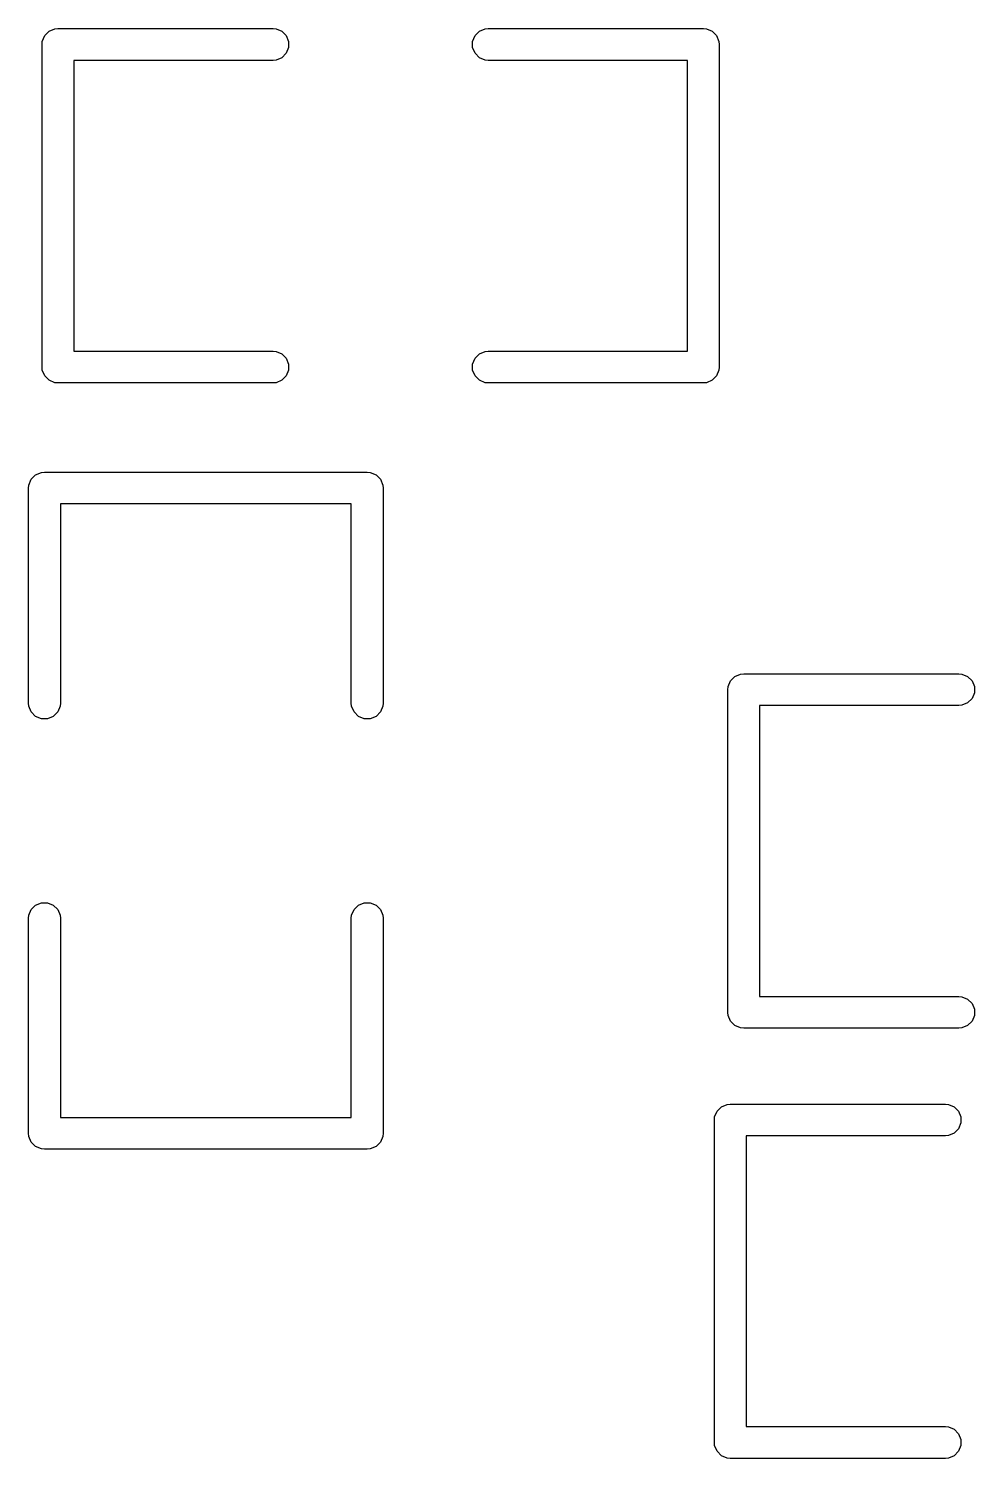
# Model space of a CAD drawing. Extents: x -2.1 to 1.75, y 0.25 to 2.72.
# Drawn here: x 0.0701 to 0.246, y 1.3335 to 1.5994 of the extents above; entities that cross this region are included whole.
import ezdxf

# ---------------------------------------------------------------- set-up
doc = ezdxf.new("R2010")
doc.units = 0
doc.header["$MEASUREMENT"] = 0
doc.layers.add('BLACK', color=7, linetype='CONTINUOUS')

msp = doc.modelspace()

# ---------------------------------------------------------------- linework, layer by layer
at = {"layer": 'BLACK', "linetype": 'CONTINUOUS'}
for p, q in [((0.07267, 1.59707), (0.07312, 1.59814)), ((0.07312, 1.59814), (0.07393, 1.59895)), ((0.07393, 1.59895), (0.07499, 1.59939)), ((0.07499, 1.59939), (0.07557, 1.59945)), ((0.07557, 1.59945), (0.11557, 1.59945)), ((0.11557, 1.59945), (0.11615, 1.59939)), ((0.11615, 1.59939), (0.11721, 1.59895)), ((0.11721, 1.59895), (0.11803, 1.59814)), ((0.11803, 1.59814), (0.11847, 1.59707)), ((0.15267, 1.59707), (0.15312, 1.59814)), ((0.15312, 1.59814), (0.15393, 1.59895)), ((0.15393, 1.59895), (0.15499, 1.59939)), ((0.15499, 1.59939), (0.15557, 1.59945)), ((0.15557, 1.59945), (0.19557, 1.59945)), ((0.19557, 1.59945), (0.19615, 1.59939)), ((0.19615, 1.59939), (0.19721, 1.59895)), ((0.19721, 1.59895), (0.19803, 1.59814)), ((0.19803, 1.59814), (0.19847, 1.59707)), ((0.07262, 1.5965), (0.07267, 1.59707)), ((0.07262, 1.5365), (0.07262, 1.5965)), ((0.11847, 1.59592), (0.11803, 1.59486)), ((0.11847, 1.59707), (0.11847, 1.59592)), ((0.15267, 1.59592), (0.15267, 1.59707)), ((0.15312, 1.59486), (0.15267, 1.59592)), ((0.19847, 1.59707), (0.19852, 1.5965)), ((0.19852, 1.5965), (0.19852, 1.5365)), ((0.11557, 1.59354), (0.07852, 1.59354)), ((0.07852, 1.59354), (0.07852, 1.53945)), ((0.11615, 1.5936), (0.11557, 1.59354)), ((0.11721, 1.59404), (0.11615, 1.5936)), ((0.11803, 1.59486), (0.11721, 1.59404)), ((0.15393, 1.59404), (0.15312, 1.59486)), ((0.15499, 1.5936), (0.15393, 1.59404)), ((0.15557, 1.59354), (0.15499, 1.5936)), ((0.19262, 1.59354), (0.15557, 1.59354)), ((0.19262, 1.53945), (0.19262, 1.59354)), ((0.07852, 1.53945), (0.11557, 1.53945)), ((0.11557, 1.53945), (0.11615, 1.53939)), ((0.11615, 1.53939), (0.11721, 1.53895)), ((0.11721, 1.53895), (0.11803, 1.53814)), ((0.11803, 1.53814), (0.11847, 1.53707)), ((0.11847, 1.53707), (0.11847, 1.53592)), ((0.15267, 1.53707), (0.15312, 1.53814)), ((0.15267, 1.53592), (0.15267, 1.53707)), ((0.15312, 1.53814), (0.15393, 1.53895)), ((0.15393, 1.53895), (0.15499, 1.53939)), ((0.15499, 1.53939), (0.15557, 1.53945)), ((0.15557, 1.53945), (0.19262, 1.53945)), ((0.07267, 1.53592), (0.07262, 1.5365)), ((0.07312, 1.53486), (0.07267, 1.53592)), ((0.07393, 1.53404), (0.07312, 1.53486)), ((0.11803, 1.53486), (0.11721, 1.53404)), ((0.11847, 1.53592), (0.11803, 1.53486)), ((0.15312, 1.53486), (0.15267, 1.53592)), ((0.15393, 1.53404), (0.15312, 1.53486)), ((0.19803, 1.53486), (0.19721, 1.53404)), ((0.19847, 1.53592), (0.19803, 1.53486)), ((0.19852, 1.5365), (0.19847, 1.53592)), ((0.07499, 1.5336), (0.07393, 1.53404)), ((0.07557, 1.53354), (0.07499, 1.5336)), ((0.11557, 1.53354), (0.07557, 1.53354)), ((0.11615, 1.5336), (0.11557, 1.53354)), ((0.11721, 1.53404), (0.11615, 1.5336)), ((0.15499, 1.5336), (0.15393, 1.53404)), ((0.15557, 1.53354), (0.15499, 1.5336)), ((0.19557, 1.53354), (0.15557, 1.53354)), ((0.19615, 1.5336), (0.19557, 1.53354)), ((0.19721, 1.53404), (0.19615, 1.5336)), ((0.07062, 1.51564), (0.07143, 1.51645)), ((0.07143, 1.51645), (0.07249, 1.51689)), ((0.07249, 1.51689), (0.07307, 1.51695)), ((0.07307, 1.51695), (0.13307, 1.51695)), ((0.13307, 1.51695), (0.13365, 1.51689)), ((0.13365, 1.51689), (0.13471, 1.51645)), ((0.13471, 1.51645), (0.13553, 1.51564)), ((0.07012, 1.514), (0.07017, 1.51457)), ((0.07012, 1.474), (0.07012, 1.514)), ((0.07017, 1.51457), (0.07062, 1.51564)), ((0.13553, 1.51564), (0.13597, 1.51457)), ((0.13597, 1.51457), (0.13602, 1.514)), ((0.13602, 1.514), (0.13602, 1.474)), ((0.13012, 1.51104), (0.07602, 1.51104)), ((0.07602, 1.51104), (0.07602, 1.474)), ((0.13012, 1.474), (0.13012, 1.51104)), ((0.20062, 1.47814), (0.20143, 1.47895)), ((0.20143, 1.47895), (0.20249, 1.47939)), ((0.20249, 1.47939), (0.20307, 1.47945)), ((0.20307, 1.47945), (0.24307, 1.47945)), ((0.24307, 1.47945), (0.24365, 1.47939)), ((0.24365, 1.47939), (0.24471, 1.47895)), ((0.24471, 1.47895), (0.24553, 1.47814)), ((0.20012, 1.4765), (0.20017, 1.47707)), ((0.20012, 1.4165), (0.20012, 1.4765)), ((0.20017, 1.47707), (0.20062, 1.47814)), ((0.24553, 1.47814), (0.24597, 1.47707)), ((0.24597, 1.47592), (0.24553, 1.47486)), ((0.24597, 1.47707), (0.24597, 1.47592)), ((0.07017, 1.47342), (0.07012, 1.474)), ((0.07062, 1.47236), (0.07017, 1.47342)), ((0.07597, 1.47342), (0.07553, 1.47236)), ((0.07602, 1.474), (0.07597, 1.47342)), ((0.13017, 1.47342), (0.13012, 1.474)), ((0.13062, 1.47236), (0.13017, 1.47342)), ((0.13597, 1.47342), (0.13553, 1.47236)), ((0.13602, 1.474), (0.13597, 1.47342)), ((0.24307, 1.47354), (0.20602, 1.47354)), ((0.20602, 1.47354), (0.20602, 1.41945)), ((0.24365, 1.4736), (0.24307, 1.47354)), ((0.24471, 1.47404), (0.24365, 1.4736)), ((0.24553, 1.47486), (0.24471, 1.47404)), ((0.07143, 1.47154), (0.07062, 1.47236)), ((0.07249, 1.4711), (0.07143, 1.47154)), ((0.07365, 1.4711), (0.07249, 1.4711)), ((0.07471, 1.47154), (0.07365, 1.4711)), ((0.07553, 1.47236), (0.07471, 1.47154)), ((0.13143, 1.47154), (0.13062, 1.47236)), ((0.13249, 1.4711), (0.13143, 1.47154)), ((0.13365, 1.4711), (0.13249, 1.4711)), ((0.13471, 1.47154), (0.13365, 1.4711)), ((0.13553, 1.47236), (0.13471, 1.47154)), ((0.07062, 1.43564), (0.07143, 1.43645)), ((0.07143, 1.43645), (0.07249, 1.43689)), ((0.07249, 1.43689), (0.07365, 1.43689)), ((0.07365, 1.43689), (0.07471, 1.43645)), ((0.07471, 1.43645), (0.07553, 1.43564)), ((0.13062, 1.43564), (0.13143, 1.43645)), ((0.13143, 1.43645), (0.13249, 1.43689)), ((0.13249, 1.43689), (0.13365, 1.43689)), ((0.13365, 1.43689), (0.13471, 1.43645)), ((0.13471, 1.43645), (0.13553, 1.43564)), ((0.07012, 1.434), (0.07017, 1.43457)), ((0.07012, 1.394), (0.07012, 1.434)), ((0.07017, 1.43457), (0.07062, 1.43564)), ((0.07553, 1.43564), (0.07597, 1.43457)), ((0.07597, 1.43457), (0.07602, 1.434)), ((0.07602, 1.434), (0.07602, 1.39695)), ((0.13012, 1.434), (0.13017, 1.43457)), ((0.13012, 1.39695), (0.13012, 1.434)), ((0.13017, 1.43457), (0.13062, 1.43564)), ((0.13553, 1.43564), (0.13597, 1.43457)), ((0.13597, 1.43457), (0.13602, 1.434)), ((0.13602, 1.434), (0.13602, 1.394)), ((0.20602, 1.41945), (0.24307, 1.41945)), ((0.24307, 1.41945), (0.24365, 1.41939)), ((0.24365, 1.41939), (0.24471, 1.41895)), ((0.24471, 1.41895), (0.24553, 1.41814)), ((0.24553, 1.41814), (0.24597, 1.41707)), ((0.20017, 1.41592), (0.20012, 1.4165)), ((0.20062, 1.41486), (0.20017, 1.41592)), ((0.20143, 1.41404), (0.20062, 1.41486)), ((0.24553, 1.41486), (0.24471, 1.41404)), ((0.24597, 1.41592), (0.24553, 1.41486)), ((0.24597, 1.41707), (0.24597, 1.41592)), ((0.20249, 1.4136), (0.20143, 1.41404)), ((0.20307, 1.41354), (0.20249, 1.4136)), ((0.24307, 1.41354), (0.20307, 1.41354)), ((0.24365, 1.4136), (0.24307, 1.41354)), ((0.24471, 1.41404), (0.24365, 1.4136)), ((0.19812, 1.39814), (0.19893, 1.39895)), ((0.19893, 1.39895), (0.19999, 1.39939)), ((0.19999, 1.39939), (0.20057, 1.39945)), ((0.20057, 1.39945), (0.24057, 1.39945)), ((0.24057, 1.39945), (0.24115, 1.39939)), ((0.24115, 1.39939), (0.24221, 1.39895)), ((0.24221, 1.39895), (0.24303, 1.39814)), ((0.07602, 1.39695), (0.13012, 1.39695)), ((0.19762, 1.3965), (0.19767, 1.39707)), ((0.19762, 1.3365), (0.19762, 1.3965)), ((0.19767, 1.39707), (0.19812, 1.39814)), ((0.24303, 1.39814), (0.24347, 1.39707)), ((0.24347, 1.39707), (0.24347, 1.39592)), ((0.07017, 1.39342), (0.07012, 1.394)), ((0.07062, 1.39236), (0.07017, 1.39342)), ((0.13597, 1.39342), (0.13553, 1.39236)), ((0.13602, 1.394), (0.13597, 1.39342)), ((0.24057, 1.39354), (0.20352, 1.39354)), ((0.20352, 1.39354), (0.20352, 1.33945)), ((0.24115, 1.3936), (0.24057, 1.39354)), ((0.24221, 1.39404), (0.24115, 1.3936)), ((0.24303, 1.39486), (0.24221, 1.39404)), ((0.24347, 1.39592), (0.24303, 1.39486)), ((0.07143, 1.39154), (0.07062, 1.39236)), ((0.07249, 1.3911), (0.07143, 1.39154)), ((0.07307, 1.39104), (0.07249, 1.3911)), ((0.13307, 1.39104), (0.07307, 1.39104)), ((0.13365, 1.3911), (0.13307, 1.39104)), ((0.13471, 1.39154), (0.13365, 1.3911)), ((0.13553, 1.39236), (0.13471, 1.39154)), ((0.20352, 1.33945), (0.24057, 1.33945)), ((0.24057, 1.33945), (0.24115, 1.33939)), ((0.24115, 1.33939), (0.24221, 1.33895)), ((0.24221, 1.33895), (0.24303, 1.33814)), ((0.24303, 1.33814), (0.24347, 1.33707)), ((0.19767, 1.33592), (0.19762, 1.3365)), ((0.19812, 1.33486), (0.19767, 1.33592)), ((0.19893, 1.33404), (0.19812, 1.33486)), ((0.24303, 1.33486), (0.24221, 1.33404)), ((0.24347, 1.33592), (0.24303, 1.33486)), ((0.24347, 1.33707), (0.24347, 1.33592)), ((0.19999, 1.3336), (0.19893, 1.33404)), ((0.20057, 1.33354), (0.19999, 1.3336)), ((0.24057, 1.33354), (0.20057, 1.33354)), ((0.24115, 1.3336), (0.24057, 1.33354)), ((0.24221, 1.33404), (0.24115, 1.3336))]:
    msp.add_line(p, q, dxfattribs=at)

doc.saveas('drawing.dxf')
